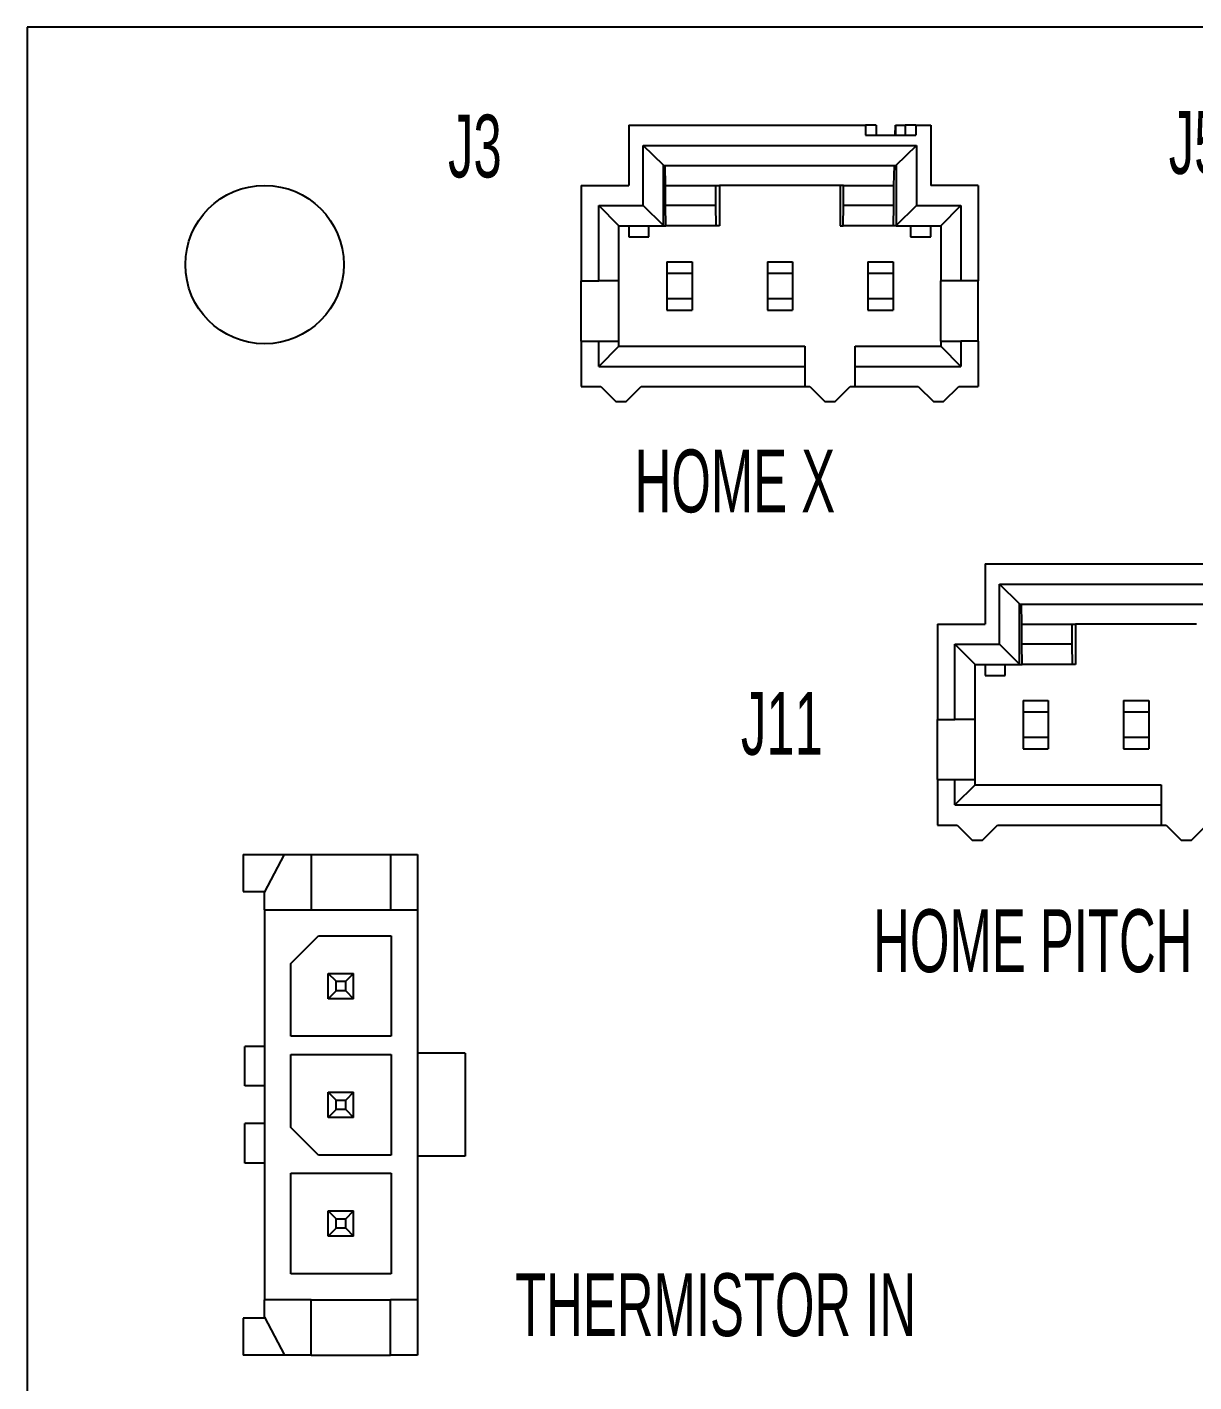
# Model space of a CAD drawing. Header units: millimetres. Extents: x 136 to 282, y 74 to 207.
# Drawn here: x 141.99 to 171.47, y 172.44 to 206.66 of the extents above; entities that cross this region are included whole.
import ezdxf

# ---------------------------------------------------------------- set-up
doc = ezdxf.new("R2010")
doc.units = ezdxf.units.MM
doc.styles.add('SLDTEXTSTYLE0', font='TXT', dxfattribs={"width": 0.605})

msp = doc.modelspace()

# ---------------------------------------------------------------- linework, layer by layer
at = {"color": 7, "linetype": 'Continuous', "lineweight": 25}
for p, q in [((281.69, 206.664), (141.99, 206.664)), ((141.99, 206.664), (141.99, 145.539)), ((157.19, 204.184), (157.19, 202.664)), ((157.19, 204.184), (163.17, 204.184)), ((163.17, 204.184), (163.17, 203.934)), ((163.438, 204.184), (163.17, 204.184)), ((163.438, 204.184), (163.438, 203.934)), ((163.922, 203.934), (163.929, 204.184)), ((163.929, 204.184), (163.929, 203.934)), ((163.929, 204.184), (164.172, 204.184)), ((164.172, 204.184), (164.172, 203.934)), ((164.44, 204.184), (164.172, 204.184)), ((164.44, 204.184), (164.44, 203.934)), ((164.44, 204.184), (164.82, 204.184)), ((164.82, 204.184), (164.82, 202.664)), ((157.554, 203.674), (164.456, 203.674)), ((158.064, 203.173), (157.554, 203.674)), ((157.554, 202.154), (157.554, 203.674)), ((163.17, 203.934), (164.44, 203.934)), ((163.946, 203.173), (164.456, 203.674)), ((164.456, 203.674), (164.456, 202.154)), ((158.064, 203.164), (158.064, 203.173)), ((158.064, 201.653), (158.064, 203.173)), ((158.064, 203.164), (163.946, 203.164)), ((158.121, 202.664), (158.108, 203.164)), ((163.889, 202.664), (163.902, 203.164)), ((163.946, 203.173), (163.946, 203.164)), ((163.946, 203.173), (163.946, 201.653)), ((155.99, 202.664), (155.99, 200.254)), ((155.99, 202.664), (157.19, 202.664)), ((158.121, 202.154), (158.121, 202.664)), ((158.121, 202.664), (159.391, 202.664)), ((159.391, 202.154), (159.391, 202.664)), ((159.391, 202.664), (159.48, 202.664)), ((159.48, 202.664), (159.48, 201.644)), ((162.53, 202.664), (159.48, 202.664)), ((162.53, 202.664), (162.53, 201.644)), ((162.619, 202.664), (162.53, 202.664)), ((162.619, 202.154), (162.619, 202.664)), ((162.619, 202.664), (163.889, 202.664)), ((163.889, 202.154), (163.889, 202.664)), ((166.02, 202.664), (164.82, 202.664)), ((166.02, 202.664), (166.02, 200.254)), ((156.43, 200.254), (156.43, 202.154)), ((156.94, 201.644), (156.43, 202.154)), ((156.43, 202.154), (157.554, 202.154)), ((158.064, 201.653), (157.554, 202.154)), ((158.13, 201.644), (158.121, 202.154)), ((159.391, 202.154), (158.121, 202.154)), ((159.4, 201.644), (159.391, 202.154)), ((162.61, 201.644), (162.619, 202.154)), ((163.889, 202.154), (162.619, 202.154)), ((163.88, 201.644), (163.889, 202.154)), ((163.946, 201.653), (164.456, 202.154)), ((164.456, 202.154), (165.58, 202.154)), ((165.07, 201.644), (165.58, 202.154)), ((165.58, 202.154), (165.58, 200.254)), ((156.94, 200.254), (156.94, 201.644)), ((156.94, 201.644), (157.19, 201.644)), ((157.19, 201.644), (157.7, 201.644)), ((157.19, 201.644), (157.19, 201.364)), ((157.7, 201.644), (158.064, 201.644)), ((157.7, 201.364), (157.7, 201.644)), ((158.064, 201.653), (158.064, 201.644)), ((158.064, 201.644), (158.13, 201.644)), ((159.4, 201.644), (158.13, 201.644)), ((159.48, 201.644), (159.4, 201.644)), ((162.53, 201.644), (162.61, 201.644)), ((163.88, 201.644), (162.61, 201.644)), ((163.946, 201.644), (163.88, 201.644)), ((163.946, 201.644), (163.946, 201.653)), ((163.946, 201.644), (164.31, 201.644)), ((164.31, 201.644), (164.82, 201.644)), ((164.31, 201.644), (164.31, 201.364)), ((164.82, 201.644), (165.07, 201.644)), ((164.82, 201.364), (164.82, 201.644)), ((165.07, 201.644), (165.07, 200.254)), ((157.19, 201.364), (157.7, 201.364)), ((164.31, 201.364), (164.82, 201.364)), ((158.153, 200.734), (158.788, 200.734)), ((158.153, 200.734), (158.153, 200.444)), ((158.788, 200.734), (158.788, 200.444)), ((160.693, 200.734), (161.328, 200.734)), ((160.693, 200.734), (160.693, 200.444)), ((161.328, 200.734), (161.328, 200.444)), ((163.233, 200.734), (163.868, 200.734)), ((163.233, 200.734), (163.233, 200.444)), ((163.868, 200.734), (163.868, 200.444)), ((155.99, 200.254), (156.43, 200.254)), ((155.99, 198.734), (155.99, 200.254)), ((156.94, 200.254), (156.43, 200.254)), ((156.94, 198.734), (156.94, 200.254)), ((158.153, 200.444), (158.153, 199.804)), ((158.153, 200.444), (158.788, 200.444)), ((158.788, 200.444), (158.788, 199.804)), ((160.693, 200.444), (161.328, 200.444)), ((160.693, 200.444), (160.693, 199.804)), ((161.328, 200.444), (161.328, 199.804)), ((163.233, 200.444), (163.233, 199.804)), ((163.233, 200.444), (163.868, 200.444)), ((163.868, 200.444), (163.868, 199.804)), ((165.58, 200.254), (165.07, 200.254)), ((165.07, 198.734), (165.07, 200.254)), ((166.02, 200.254), (165.58, 200.254)), ((166.02, 198.734), (166.02, 200.254)), ((158.153, 199.804), (158.788, 199.804)), ((158.153, 199.804), (158.153, 199.515)), ((158.788, 199.804), (158.788, 199.515)), ((160.693, 199.804), (161.328, 199.804)), ((160.693, 199.804), (160.693, 199.515)), ((161.328, 199.804), (161.328, 199.515)), ((163.233, 199.804), (163.868, 199.804)), ((163.233, 199.804), (163.233, 199.515)), ((163.868, 199.804), (163.868, 199.515)), ((158.153, 199.515), (158.788, 199.515)), ((160.693, 199.515), (161.328, 199.515)), ((163.233, 199.515), (163.868, 199.515)), ((155.99, 198.734), (155.99, 197.584)), ((155.99, 198.734), (156.43, 198.734)), ((156.43, 198.094), (156.43, 198.734)), ((156.43, 198.734), (156.94, 198.734)), ((156.94, 198.604), (156.43, 198.094)), ((156.94, 198.604), (156.94, 198.734)), ((156.94, 198.604), (161.64, 198.604)), ((161.64, 198.604), (161.64, 198.094)), ((162.91, 198.094), (162.91, 198.604)), ((162.91, 198.604), (165.07, 198.604)), ((165.07, 198.734), (165.58, 198.734)), ((165.07, 198.734), (165.07, 198.604)), ((165.07, 198.604), (165.58, 198.094)), ((165.58, 198.734), (165.58, 198.094)), ((166.02, 198.734), (165.58, 198.734)), ((166.02, 198.734), (166.02, 197.584)), ((156.43, 198.094), (161.64, 198.094)), ((161.64, 198.094), (161.64, 197.584)), ((162.91, 198.094), (165.58, 198.094)), ((162.91, 197.584), (162.91, 198.094)), ((155.99, 197.584), (156.485, 197.584)), ((156.485, 197.584), (156.865, 197.204)), ((157.125, 197.204), (157.505, 197.584)), ((157.505, 197.584), (161.64, 197.584)), ((161.64, 197.584), (161.765, 197.584)), ((161.765, 197.584), (162.145, 197.204)), ((162.405, 197.204), (162.785, 197.584)), ((162.785, 197.584), (162.91, 197.584)), ((162.91, 197.584), (164.505, 197.584)), ((164.505, 197.584), (164.885, 197.204)), ((165.145, 197.204), (165.525, 197.584)), ((165.525, 197.584), (166.02, 197.584)), ((156.865, 197.204), (157.125, 197.204)), ((162.145, 197.204), (162.405, 197.204)), ((164.885, 197.204), (165.145, 197.204)), ((166.19, 193.104), (166.19, 191.584)), ((166.19, 193.104), (172.17, 193.104)), ((166.554, 192.594), (173.456, 192.594)), ((167.064, 192.093), (166.554, 192.594)), ((166.554, 191.074), (166.554, 192.594)), ((167.064, 192.084), (167.064, 192.093)), ((167.064, 190.573), (167.064, 192.093)), ((167.064, 192.084), (172.946, 192.084)), ((167.121, 191.584), (167.108, 192.084)), ((164.99, 191.584), (164.99, 189.174)), ((164.99, 191.584), (166.19, 191.584)), ((167.121, 191.074), (167.121, 191.584)), ((167.121, 191.584), (168.391, 191.584)), ((168.391, 191.074), (168.391, 191.584)), ((168.391, 191.584), (168.48, 191.584)), ((168.48, 191.584), (168.48, 190.564)), ((171.53, 191.584), (168.48, 191.584)), ((165.43, 189.174), (165.43, 191.074)), ((165.43, 191.074), (166.554, 191.074)), ((165.94, 190.564), (165.43, 191.074)), ((167.064, 190.573), (166.554, 191.074)), ((167.13, 190.564), (167.121, 191.074)), ((168.391, 191.074), (167.121, 191.074)), ((168.4, 190.564), (168.391, 191.074)), ((165.94, 189.174), (165.94, 190.564)), ((165.94, 190.564), (166.19, 190.564)), ((166.19, 190.564), (166.7, 190.564)), ((166.19, 190.564), (166.19, 190.284)), ((166.7, 190.564), (167.064, 190.564)), ((166.7, 190.284), (166.7, 190.564)), ((167.064, 190.573), (167.064, 190.564)), ((167.064, 190.564), (167.13, 190.564)), ((168.4, 190.564), (167.13, 190.564)), ((168.48, 190.564), (168.4, 190.564)), ((166.19, 190.284), (166.7, 190.284)), ((167.153, 189.654), (167.788, 189.654)), ((167.153, 189.654), (167.153, 189.364)), ((167.788, 189.654), (167.788, 189.364)), ((169.693, 189.654), (170.328, 189.654)), ((169.693, 189.654), (169.693, 189.364)), ((170.328, 189.654), (170.328, 189.364)), ((167.153, 189.364), (167.788, 189.364)), ((167.153, 189.364), (167.153, 188.724)), ((167.788, 189.364), (167.788, 188.724)), ((169.693, 189.364), (169.693, 188.724)), ((169.693, 189.364), (170.328, 189.364)), ((170.328, 189.364), (170.328, 188.724)), ((164.99, 189.174), (165.43, 189.174)), ((164.99, 187.654), (164.99, 189.174)), ((165.94, 189.174), (165.43, 189.174)), ((165.94, 187.654), (165.94, 189.174)), ((167.153, 188.724), (167.788, 188.724)), ((167.153, 188.724), (167.153, 188.435)), ((167.788, 188.724), (167.788, 188.435)), ((169.693, 188.724), (170.328, 188.724)), ((169.693, 188.724), (169.693, 188.435)), ((170.328, 188.724), (170.328, 188.435)), ((167.153, 188.435), (167.788, 188.435)), ((169.693, 188.435), (170.328, 188.435)), ((164.99, 187.654), (165.43, 187.654)), ((164.99, 187.654), (164.99, 186.504)), ((165.43, 187.014), (165.43, 187.654)), ((165.43, 187.654), (165.94, 187.654)), ((165.94, 187.524), (165.94, 187.654)), ((165.94, 187.524), (165.43, 187.014)), ((165.94, 187.524), (170.64, 187.524)), ((170.64, 187.524), (170.64, 187.014)), ((165.43, 187.014), (170.64, 187.014)), ((170.64, 187.014), (170.64, 186.504)), ((164.99, 186.504), (165.485, 186.504)), ((165.485, 186.504), (165.865, 186.124)), ((166.125, 186.124), (166.505, 186.504)), ((166.505, 186.504), (170.64, 186.504)), ((170.64, 186.504), (170.765, 186.504)), ((170.765, 186.504), (171.145, 186.124)), ((171.405, 186.124), (171.785, 186.504)), ((165.865, 186.124), (166.125, 186.124)), ((171.145, 186.124), (171.405, 186.124)), ((147.45, 185.764), (147.45, 184.829)), ((147.45, 185.764), (148.49, 185.764)), ((147.99, 184.804), (148.49, 185.764)), ((148.49, 185.764), (149.17, 185.764)), ((149.17, 185.764), (149.17, 184.364)), ((149.17, 185.764), (151.17, 185.764)), ((151.17, 185.764), (151.17, 184.364)), ((151.17, 185.764), (151.85, 185.764)), ((151.85, 185.764), (151.85, 184.364)), ((147.45, 184.829), (148.003, 184.829)), ((147.99, 184.364), (147.99, 184.804)), ((147.99, 184.364), (149.17, 184.364)), ((147.99, 184.364), (147.99, 174.514)), ((149.17, 184.364), (151.17, 184.364)), ((151.17, 184.364), (151.85, 184.364)), ((151.85, 184.364), (151.85, 174.514)), ((148.65, 183.009), (149.35, 183.709)), ((149.35, 183.709), (151.19, 183.709)), ((151.19, 183.709), (151.19, 181.169)), ((148.65, 181.169), (148.65, 183.009)), ((149.6, 182.759), (150.24, 182.759)), ((149.8, 182.559), (149.6, 182.759)), ((149.6, 182.119), (149.6, 182.759)), ((149.8, 182.559), (150.04, 182.559)), ((149.8, 182.319), (149.8, 182.559)), ((150.04, 182.559), (150.24, 182.759)), ((150.04, 182.319), (150.04, 182.559)), ((150.24, 182.119), (150.24, 182.759)), ((149.6, 182.119), (149.8, 182.319)), ((150.24, 182.119), (149.6, 182.119)), ((150.04, 182.319), (149.8, 182.319)), ((150.04, 182.319), (150.24, 182.119)), ((151.19, 181.169), (148.65, 181.169)), ((147.49, 179.914), (147.49, 180.914)), ((147.99, 180.914), (147.49, 180.914)), ((153.055, 180.739), (151.855, 180.739)), ((151.855, 180.739), (151.855, 178.139)), ((153.055, 180.739), (153.055, 178.139)), ((148.65, 178.869), (148.65, 180.709)), ((148.65, 180.709), (151.19, 180.709)), ((151.19, 180.709), (151.19, 178.169)), ((147.99, 179.914), (147.49, 179.914)), ((149.6, 179.119), (149.6, 179.759)), ((149.8, 179.559), (149.6, 179.759)), ((149.6, 179.759), (150.24, 179.759)), ((150.24, 179.759), (150.04, 179.559)), ((150.24, 179.119), (150.24, 179.759)), ((149.8, 179.319), (149.8, 179.559)), ((149.8, 179.559), (150.04, 179.559)), ((150.04, 179.319), (150.04, 179.559)), ((149.6, 179.119), (149.8, 179.319)), ((150.24, 179.119), (149.6, 179.119)), ((150.04, 179.319), (149.8, 179.319)), ((150.04, 179.319), (150.24, 179.119)), ((147.99, 178.964), (147.49, 178.964)), ((147.49, 177.964), (147.49, 178.964)), ((149.35, 178.169), (148.65, 178.869)), ((151.19, 178.169), (149.35, 178.169)), ((153.055, 178.139), (151.855, 178.139)), ((147.99, 177.964), (147.49, 177.964)), ((148.65, 175.169), (148.65, 177.709)), ((148.65, 177.709), (151.19, 177.709)), ((151.19, 177.709), (151.19, 175.169)), ((149.8, 176.559), (149.6, 176.759)), ((149.6, 176.759), (150.24, 176.759)), ((149.6, 176.119), (149.6, 176.759)), ((150.04, 176.559), (150.24, 176.759)), ((150.24, 176.119), (150.24, 176.759)), ((149.6, 176.119), (149.8, 176.319)), ((149.8, 176.319), (149.8, 176.559)), ((149.8, 176.559), (150.04, 176.559)), ((150.04, 176.319), (149.8, 176.319)), ((150.04, 176.319), (150.04, 176.559)), ((150.04, 176.319), (150.24, 176.119)), ((150.24, 176.119), (149.6, 176.119)), ((151.19, 175.169), (148.65, 175.169)), ((149.17, 174.514), (147.99, 174.514)), ((147.99, 174.074), (147.99, 174.514)), ((149.17, 174.514), (151.17, 174.514)), ((149.17, 173.114), (149.17, 174.514)), ((151.85, 174.514), (151.17, 174.514)), ((151.17, 173.114), (151.17, 174.514)), ((151.85, 174.514), (151.85, 173.114)), ((148.003, 174.049), (147.45, 174.049)), ((147.45, 174.049), (147.45, 173.114)), ((147.99, 174.074), (148.49, 173.114)), ((148.49, 173.114), (147.45, 173.114)), ((149.17, 173.114), (148.49, 173.114)), ((149.17, 173.114), (151.17, 173.114)), ((151.85, 173.114), (151.17, 173.114))]:
    msp.add_line(p, q, dxfattribs=at)
msp.add_circle((147.99, 200.664), 2, dxfattribs=at)

# ---------------------------------------------------------------- texts
at = {"color": 7, "linetype": 'Continuous', "lineweight": 0, "char_height": 1.5875, "attachment_point": 1, "style": 'SLDTEXTSTYLE0'}
for s, insert in [('J3', (152.625, 204.453)), ('J5', (170.833, 204.542)), ('HOME X', (157.338, 195.992)), ('J11', (160.024, 189.868)), ('HOME PITCH', (163.366, 184.377)), ('THERMISTOR IN', (154.319, 175.182))]:
    msp.add_mtext(s, dxfattribs=dict(at, insert=insert))

doc.saveas('drawing.dxf')
